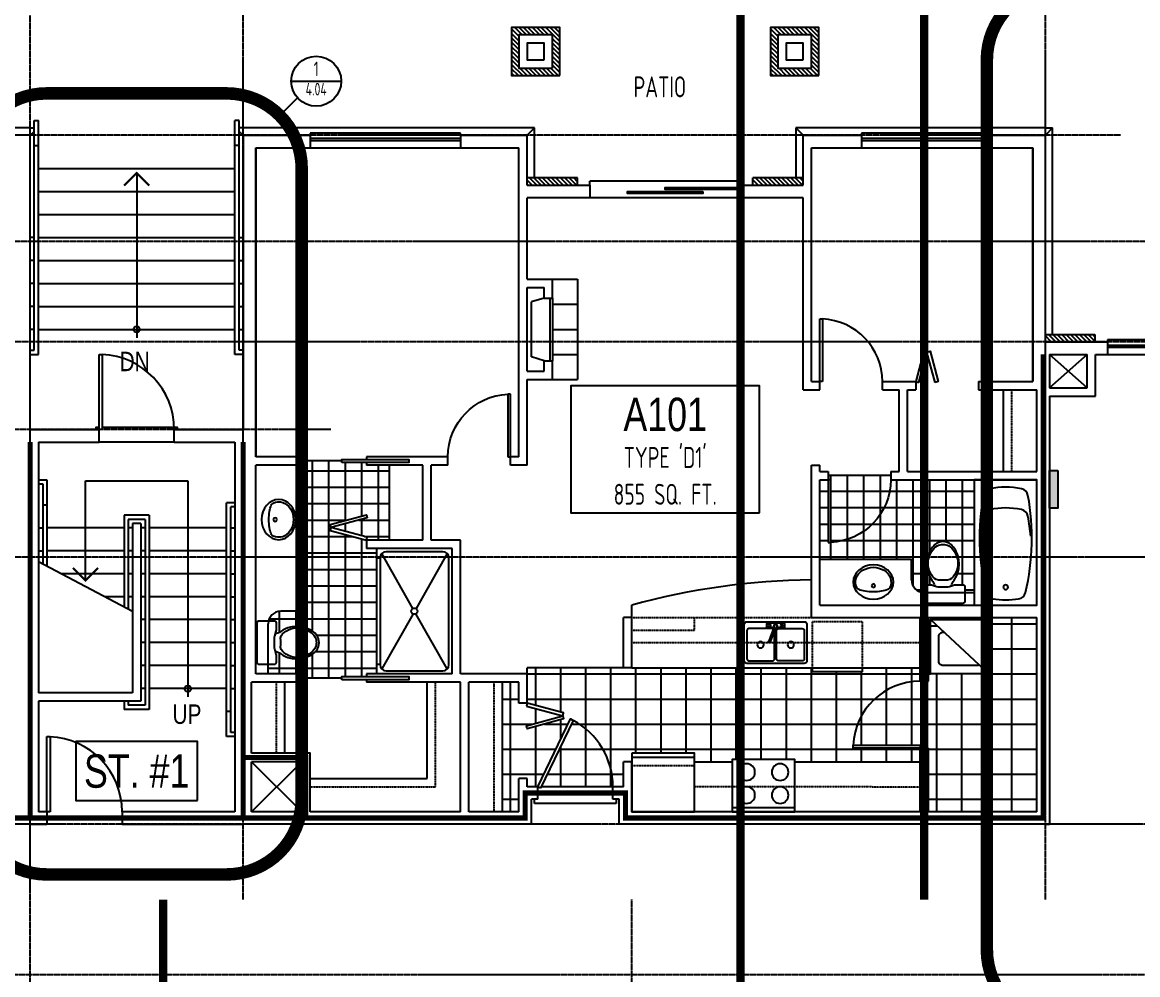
# Model space of a CAD drawing. Extents: x -2060 to 2145, y -590 to 992.
# Drawn here: x -1524 to -990, y 6 to 462 of the extents above; entities that cross this region are included whole.
import ezdxf
from ezdxf.enums import TextEntityAlignment as Align

# ---------------------------------------------------------------- set-up
doc = ezdxf.new("R2010")
doc.units = 0
doc.header["$MEASUREMENT"] = 0
for name, pattern in [('CENTER2', [1.125, 0.75, -0.125, 0.125, -0.125]), ('GRIDLINE', [1.53125, 1.375, -0.0625, 0.03125, -0.0625]), ('HIDDEN2', [0.1875, 0.125, -0.0625])]:
    doc.linetypes.add(name, pattern=pattern)
doc.layers.get('0').update_dxf_attribs({"linetype": 'CONTINUOUS'})
for name, color, linetype in [('3', 85, 'CONTINUOUS'), ('FIRE SEPARATIONS', 44, 'CENTER2'), ('FURNITURE', 51, 'CONTINUOUS'), ('GRIDLINES', 65, 'GRIDLINE'), ('HATCH', 92, 'CONTINUOUS'), ('HIDDEN', 64, 'HIDDEN2'), ('STAIRS', 101, 'CONTINUOUS'), ('TEXT', 82, 'CONTINUOUS'), ('WALL', 215, 'CONTINUOUS')]:
    doc.layers.add(name, color=color, linetype=linetype)
doc.styles.add('128-AT', font='architxt.shx', dxfattribs={"width": 0.8, "height": 12})
doc.styles.add('128-ATT', font='archtitl.shx', dxfattribs={"width": 0.8, "height": 16})
doc.styles.add('AT', font='architxt.shx', dxfattribs={"width": 0.8})
pattern_1 = [(135, (-1050.6468, 78.0182), (1.06066, 1.06066), [])]

# ---------------------------------------------------------------- blocks, each defined once
blk = doc.blocks.new('DOOR')
for p, q in [((0, 1), (0.042, 1)), ((0, 0), (0, 1)), ((0.042, 1), (0.042, 0)), ((0.042, 0), (0, 0))]:
    blk.add_line(p, q)
blk.add_arc((0, 0), 1, 0, 87.612)
blk = doc.blocks.new('DETAIL')
blk.add_line((650.31, 827), (674.24, 827))
blk.add_circle((662.28, 827), 11.96)
at = {"style": 'AT', "width": 0.8}
for tag, height, p in [('X', 7, (662.28, 829.41)), ('A-X.XX', 6, (662.28, 820.2))]:
    blk.add_attdef(tag, text='', height=height, dxfattribs=at).set_placement(p, align=Align.CENTER)
blk = doc.blocks.new('WIN6')
for p, q in [((0, 1), (1, 1)), ((0, 0), (0, 1)), ((1, 1), (1, 0)), ((1, -1.5), (0, -1.5)), ((1, -2.5), (0, -2.5)), ((1, -6), (0, -6))]:
    blk.add_line(p, q)
blk = doc.blocks.new('RANGE')
blk.add_line((15, 2), (-15, 2))
blk.add_lwpolyline([(-15, 0), (-15, 25), (15, 25), (15, 0)], close=True)
for centre in [(-8, 19), (8, 19), (-8, 8), (8, 8)]:
    blk.add_circle(centre, 4)
blk = doc.blocks.new('DISHWASHER')
at = {"linetype": 'Continuous'}
blk.add_line((-26, 24), (-26, 0), dxfattribs=at)
for p, q in [((-26, 24), (-24, 24)), ((-26, 0), (-24, 0))]:
    blk.add_line(p, q)
at = {"linetype": 'HIDDEN2'}
for p, q in [((-24, 24), (-2, 24)), ((-2, 24), (-2, 0)), ((-24, 0), (-2, 0))]:
    blk.add_line(p, q, dxfattribs=at)
blk = doc.blocks.new('TOILET')
for points in [[(9.6, -5.46), (8.9, -3.04, -0.069687), (8.75, -1.94), (8.75, 1.94, -0.069687), (8.9, 3.04), (9.6, 5.46, 0.069687), (9.75, 6.56), (9.75, 9.5, 0.414214), (8.75, 10.5), (1.75, 10.5, 0.414214), (0.75, 9.5), (0.75, -9.5, 0.414214), (1.75, -10.5), (8.75, -10.5, 0.414214), (9.75, -9.5), (9.75, -6.56, 0.069687)], [(11.94, -1.06, 0.281665), (13.53, -4.91, 0.102457), (17.89, -6.89, 0.208018), (25.75, -5.34, 0.095407), (28.36, -2.78, 0.12335), (29.01, 0, 0.12335), (28.36, 2.78, 0.095407), (25.75, 5.34, 0.208018), (17.89, 6.89, 0.102457), (13.53, 4.91, 0.281665), (11.94, 1.06)]]:
    blk.add_lwpolyline(points, format="xyb", close=True)
blk.add_lwpolyline([(9.2, 4.09, 0.10369), (11.94, 5.35, -0.091297), (16.65, 7.39, -0.120114), (23.35, 7.19, -0.14964), (28.96, 3.87, -0.166698), (30.36, 0, -0.166698), (28.96, -3.87, -0.14964), (23.35, -7.19, -0.120114), (16.65, -7.39, -0.091297), (11.94, -5.35, 0.10369), (9.2, -4.09, 0.10369)], format="xyb")
blk = doc.blocks.new('KITSINK26')
for p, q in [((-4.31, -3), (-4.31, -4.5)), ((-4.06, -2.75), (4.06, -2.75)), ((-4.06, -4.75), (-0.24, -4.75)), ((-0.53, -3.95), (-0.08, -5.17)), ((0.99, -4.78), (-0.08, -5.17)), ((2.49, -11.61), (0.07, -5.12)), ((0.53, -3.55), (0.99, -4.78)), ((0.84, -4.83), (3.26, -11.33)), ((0.98, -4.75), (4.06, -4.75)), ((4.31, -3), (4.31, -4.5))]:
    blk.add_line(p, q)
for points in [[(-13.75, -22), (13.75, -22, 0.414214), (15, -20.75), (15, -3.25, 0.414214), (13.75, -2), (-13.75, -2, 0.414214), (-15, -3.25), (-15, -20.75, 0.414214)], [(-1.5, -5.25), (-12.75, -5.25, 0.414214), (-13.75, -6.25), (-13.75, -19.75, 0.414214), (-12.75, -20.75), (-1.5, -20.75, 0.414214), (-0.5, -19.75), (-0.5, -6.25, 0.414214)]]:
    blk.add_lwpolyline(points, format="xyb", close=True)
blk.add_lwpolyline([(1.04, -5.36, -0.121112), (1.5, -5.25), (12.75, -5.25, -0.414214), (13.75, -6.25), (13.75, -19.75, -0.414214), (12.75, -20.75), (1.5, -20.75, -0.414214), (0.5, -19.75), (0.5, -6.26)], format="xyb")
for centre, radius in [((-2.91, -3.75), 0.616), ((2.91, -3.75), 0.616), ((-7.25, -13), 1.55), ((7.25, -13), 1.55)]:
    blk.add_circle(centre, radius)
for centre, radius, start, end in [((-4.06, -3), 0.25, 90, 180), ((-4.06, -4.5), 0.25, 180, 270), ((0, -3.75), 0.75, 339.84, 240.9828), ((0, -3.75), 0.57, 20.4114, 200.4114), ((4.06, -3), 0.25, 0, 90), ((4.06, -4.5), 0.25, 270, 0), ((2.87, -11.47), 0.534, 160.361, 60.4618)]:
    blk.add_arc(centre, radius, start, end)
blk = doc.blocks.new('LAV')
blk.add_circle((0, -9.26), 0.875)
for centre, start, end in [((-6.09, -9.25), 113.5315, 154.4045), ((6.09, -9.25), 25.5981, 66.473)]:
    blk.add_arc(centre, 2, start, end)
blk.add_ellipse((0, -11), major_axis=(9.63, 0), ratio=0.850649)
for centre, major_axis, ratio, start_param, end_param in [((0, -11), (8.5, 0), 0.83084, 2.762819, 6.661999), ((0, -9.26), (-8.75, 0), 0.341014, 3.806048, 5.618834)]:
    blk.add_ellipse(centre, major_axis=major_axis, ratio=ratio, start_param=start_param, end_param=end_param)
blk = doc.blocks.new('BF26')
at = {"flags": 128}
for points in [[(1.45, -0.39), (5.33, 14.1), (3.88, 14.49), (0, 0)], [(9.21, -0.39), (5.33, 14.1), (6.78, 14.49), (10.66, 0)]]:
    blk.add_lwpolyline(points, close=True, dxfattribs=at)
blk = doc.blocks.new('TUB5')
blk.add_lwpolyline([(0, 30), (60, 30), (60, 0), (0, 0)], close=True)
blk.add_lwpolyline([(4.33, 22.61, -0.302201), (7.52, 25.69, -0.103832), (54, 24.51, -0.306794), (57.03, 21.2, -0.073951), (57.03, 8.8, -0.307224), (53.99, 5.49, -0.103037), (7.52, 4.31, -0.302632), (4.33, 7.39, -0.108169)], format="xyb", close=True)
blk.add_lwpolyline([(27.02, 2.99, -0.021033), (17.52, 4.31, -0.302632), (14.33, 7.39, -0.108169), (14.33, 22.61, -0.302201), (17.52, 25.69, -0.021203), (27.02, 27.02, -0.021203)], format="xyb")
blk.add_circle((51.5, 15), 1.12)
blk = doc.blocks.new('Fridge')
blk.add_line((30, -26), (0, -26))
blk.add_lwpolyline([(0, -28), (0, 0), (30, 0), (30, -28)], close=True)
blk = doc.blocks.new('BF30')
at = {"flags": 128}
for points in [[(1.45, -0.39), (6.11, 17), (4.66, 17.39), (0, 0)], [(10.77, -0.39), (6.11, 17), (7.56, 17.39), (12.22, 0)]]:
    blk.add_lwpolyline(points, close=True, dxfattribs=at)
blk = doc.blocks.new('WASH-DRY-STACK')
for p, q in [((14, 0), (-14, -26)), ((14, -3), (10.77, -3))]:
    blk.add_line(p, q)
blk.add_lwpolyline([(-14, -26), (14, -26), (14, 0), (-14, 0)], close=True)
blk.add_lwpolyline([(-9.23, -21.57, 0.167732), (-8, -22), (8, -22, 0.414214), (10, -20), (10, -8, 0.414214), (8, -6), (7.54, -6)], format="xyb")
blk = doc.blocks.new('SLDR60')
for p, q in [((0, 0), (0, -2)), ((0, -2), (72, -2)), ((72, 0), (72, -2))]:
    blk.add_line(p, q)
at = {"flags": 128}
for points in [[(0, 1), (0, 2), (36, 2), (36, 1)], [(18, 3), (18, 4), (54, 4), (54, 3)]]:
    blk.add_lwpolyline(points, close=True, dxfattribs=at)

msp = doc.modelspace()

# ---------------------------------------------------------------- hatches: boundary and pattern name
at = {"layer": 'HATCH'}
h = msp.add_hatch(dxfattribs=at)
h.set_pattern_fill('ANSI31', color=256, scale=12, style=0)
h.set_pattern_definition([(135, (-731.911, 607.0242), (1.06066, 1.06066), [])])
h.paths.add_polyline_path([(-1290.1468, 459.5182), (-1267.1468, 459.5182), (-1267.1468, 436.5182), (-1290.1468, 436.5182)])
h.paths.add_polyline_path([(-1270.6468, 440.0182), (-1270.6468, 456.0182), (-1286.6468, 456.0182), (-1286.6468, 440.0182)], flags=16)
h = msp.add_hatch(dxfattribs=at)
h.set_pattern_fill('ANSI31', color=256, scale=12, style=0)
h.set_pattern_definition([(135, (-607.911, 607.0242), (1.06066, 1.06066), [])])
h.paths.add_polyline_path([(-1166.1468, 459.5182), (-1143.1468, 459.5182), (-1143.1468, 436.5182), (-1166.1468, 436.5182)])
h.paths.add_polyline_path([(-1146.6468, 440.0182), (-1146.6468, 456.0182), (-1162.6468, 456.0182), (-1162.6468, 440.0182)], flags=16)
h = msp.add_hatch(dxfattribs=at)
h.set_pattern_fill('ANSI31', color=256, scale=12, style=0)
h.set_pattern_definition(pattern_1)
h.paths.add_polyline_path([(-1282.6468, 387.5182), (-1258.6468, 387.5182), (-1258.6468, 384.0182), (-1282.6468, 384.0182)])
h = msp.add_hatch(dxfattribs=at)
h.set_pattern_fill('ANSI31', color=256, scale=12, style=0)
h.set_pattern_definition(pattern_1)
h.paths.add_polyline_path([(-1174.6468, 387.5182), (-1154.1468, 387.5182), (-1150.6468, 387.5182), (-1150.6468, 384.0182), (-1174.6468, 384.0182)])
h = msp.add_hatch(dxfattribs=at)
h.set_pattern_fill('ANSI31', color=256, scale=12, angle=90, style=0)
h.set_pattern_definition([(135, (-626.6468, 309.0182), (-1.06066, -1.06066), [])])
h.paths.add_polyline_path([(-1034.6468, 312.5182), (-1010.9289, 312.5182), (-1010.9289, 309.0182), (-1034.6468, 309.0182)])
h = msp.add_hatch(dxfattribs=at)
h.set_pattern_fill('ANSI37', color=256, scale=63, angle=45, style=0)
h.set_pattern_definition([(90, (-1377.584, 200.081), (7.875, 9e-16), []), (7e-15, (-1377.584, 200.081), (9e-16, -7.875), [])])
h.paths.add_polyline_path([(-1390.6468, 250.0182), (-1389.6468, 250.0182), (-1389.6468, 252.0182), (-1371.424, 252.0182), (-1371.424, 251.2682), (-1359.6468, 251.2682), (-1359.6468, 250.0182), (-1348.6468, 250.0182), (-1348.6468, 214.0182), (-1359.6468, 214.0182), (-1359.2585, 215.4671), (-1376.6452, 220.1258), (-1359.2585, 224.7846), (-1359.6468, 226.2335), (-1377.0334, 221.5747), (-1376.6452, 220.1258), (-1377.0334, 218.677), (-1359.6468, 214.0182), (-1359.6468, 210.0182), (-1354.6468, 210.0182), (-1354.6468, 150.0182), (-1359.6468, 150.0182), (-1359.6468, 148.7682), (-1371.424, 148.7682), (-1371.424, 148.0182), (-1389.6468, 148.0182), (-1389.6468, 150.0182), (-1406.6468, 150.0182), (-1406.6468, 154.5182), (-1403.8968, 154.5182, 0.41421356), (-1402.8968, 155.5182), (-1402.8968, 158.458, 0.0696874), (-1403.0507, 159.5569), (-1403.4428, 160.9294, -0.10369022), (-1400.7075, 159.6648, 0.09129737), (-1395.9941, 157.6324, 0.12011399), (-1389.296, 157.8307, 0.14963961), (-1383.6895, 161.1518, 0.1666983), (-1382.2881, 165.0182, 0.16669833), (-1383.6895, 168.8846, 0.14963965), (-1389.296, 172.2057, 0.12011409), (-1395.9941, 172.404, 0.09129743), (-1400.7075, 170.3717, -0.10369038), (-1403.4428, 169.107), (-1403.0507, 170.4796, 0.0696874), (-1402.8968, 171.5784), (-1402.8968, 174.5182, 0.41421356), (-1403.8968, 175.5182), (-1406.4562, 175.5182, -0.34199871), (-1400.6468, 180.0182), (-1390.6468, 180.0182)])
h = msp.add_hatch(dxfattribs=at)
h.set_pattern_fill('ANSI37', color=256, scale=63, angle=45, style=0)
h.set_pattern_definition([(90, (-1050.647, 80.018), (7.875, 9e-16), []), (7e-15, (-1050.647, 80.018), (9e-16, -7.875), [])])
h.paths.add_polyline_path([(-1137.3968, 243.0182), (-1138.6468, 243.0182), (-1138.6468, 245.0182), (-1108.6468, 245.0182), (-1108.6468, 243.0182, -0.40144236), (-1137.3968, 213.0182)])
h.paths.add_polyline_path([(-1108.6468, 243.0182), (-1068.6468, 243.0182), (-1068.6468, 189.0182), (-1073.1468, 189.0182), (-1073.1468, 191.7682, 0.41421356), (-1074.1468, 192.7682), (-1077.0865, 192.7682, 0.0696874), (-1078.1854, 192.6143), (-1079.5579, 192.2222, -0.10369022), (-1078.2933, 194.9574, 0.09129737), (-1076.261, 199.6709, 0.12011399), (-1076.4592, 206.369, 0.14963961), (-1079.7804, 211.9755, 0.1666983), (-1083.6468, 213.3769, 0.16669833), (-1087.5131, 211.9755, 0.14963965), (-1090.8343, 206.369, 0.12011409), (-1091.0325, 199.6709, 0.09129743), (-1089.0002, 194.9574, -0.10369038), (-1087.7356, 192.2222), (-1089.1081, 192.6143, 0.0696874), (-1090.207, 192.7682), (-1093.1468, 192.7682, 0.41421356), (-1094.1468, 191.7682), (-1094.1468, 189.2087, -0.34199871), (-1098.6468, 195.0182), (-1098.6468, 205.0182), (-1142.6468, 205.0182), (-1142.6468, 243.0182), (-1138.6468, 243.0182), (-1138.6468, 213.0182), (-1137.3968, 213.0182, 0.40144236)])
h = msp.add_hatch(dxfattribs=at)
h.set_pattern_fill('ANSI37', color=256, scale=96, angle=45)
h.set_pattern_definition([(90, (-1050.647, 78.018), (12, 2e-15), []), (7e-15, (-1050.647, 78.018), (2e-15, -12), [])])
h.paths.add_polyline_path([(-1294.6468, 146.0182), (-1286.6468, 146.0182), (-1286.6468, 136.0182), (-1282.6468, 136.0182), (-1283.035, 134.5693), (-1265.6483, 129.9106), (-1283.035, 125.2518), (-1282.6468, 123.803), (-1265.2601, 128.4617), (-1265.6483, 129.9106), (-1265.2601, 131.3595), (-1282.6468, 136.0182), (-1282.6468, 150.0182), (-1282.6468, 153.0182), (-1236.6468, 153.0182), (-1232.6468, 153.0182), (-1146.1164, 153.0182), (-1146.1164, 151.0182), (-1122.1164, 151.0182), (-1122.1164, 153.0182), (-1094.6436, 153.0182), (-1094.6436, 146.5182, 0.40144236), (-1126.6436, 115.8516), (-1126.6436, 114.5182), (-1094.6436, 114.5182), (-1094.6436, 108.0182), (-1154.6468, 108.0182), (-1154.6468, 109.0182), (-1184.6468, 109.0182), (-1184.6468, 108.0182), (-1202.6468, 108.0182), (-1202.6468, 112.0182), (-1232.6468, 112.0182), (-1232.6468, 108.0182), (-1236.6468, 108.0182), (-1236.6468, 96.0182), (-1241.651, 96.0182, 0.27662328), (-1260.6934, 127.8118), (-1262.0452, 128.4619), (-1277.6468, 96.0182), (-1282.6468, 96.0182), (-1282.6468, 100.0182), (-1286.6468, 100.0182), (-1286.6468, 84.0182), (-1294.6468, 84.0182)])
h.paths.add_polyline_path([(-1260.6934, 127.8118, -0.27662328), (-1241.651, 96.0182), (-1275.9823, 96.0182)], flags=17)
h.paths.add_polyline_path([(-1094.6436, 146.5182), (-1090.6436, 146.5182), (-1090.6436, 177.0182), (-1038.6468, 177.0182), (-1038.6468, 84.0182), (-1090.6436, 84.0182), (-1090.6436, 114.5182), (-1094.6436, 114.5182), (-1094.6436, 115.8516), (-1126.6436, 115.8516, -0.40144236)])
h.paths.add_polyline_path([(-1089.6468, 150.0182), (-1061.6468, 150.0182), (-1061.6468, 176.0182), (-1089.6468, 176.0182)], flags=16)
h.paths.add_polyline_path([(-1083.6468, 154.0182), (-1067.6468, 154.0182, 0.16773158), (-1066.413, 154.4441), (-1083.1852, 170.0182), (-1083.6468, 170.0182, 0.41421356), (-1085.6468, 168.0182), (-1085.6468, 156.0182, 0.41421356)], flags=0)

# ---------------------------------------------------------------- linework, layer by layer
at = {"layer": '3'}
for p, q in [((-1520.6468, 84.0182), (-1520.6468, 402.0182)), ((-1418.6468, 84.0182), (-1418.6468, 402.0182)), ((-1034.6468, 84.0182), (-1034.6468, 402.0182))]:
    msp.add_line(p, q, dxfattribs=at)
at = {"layer": 'FIRE SEPARATIONS', "ltscale": 0.5, "const_width": 2.5}
for points in [[(-1565.6468, 81.0182), (-1520.6468, 81.0182), (-1418.6468, 81.0182), (-1283.6468, 81.0182), (-1283.6468, 93.0182), (-1235.6468, 93.0182), (-1235.6468, 81.0182), (-1035.6468, 81.0182), (-1035.6468, 303.0182)], [(-1520.6468, 81.0182), (-1520.6468, 261.0182)], [(-1418.6468, 81.0182), (-1418.6468, 261.0182)], [(-1388.6468, 81.0182), (-1388.6468, 110.0182), (-1418.6468, 110.0182)]]:
    msp.add_lwpolyline(points, dxfattribs=at)
at = {"layer": 'FURNITURE'}
for p, q in [((-1180.6468, 378.0182), (-1252.6468, 378.0182)), ((-1270.6468, 339.0182), (-1258.6468, 339.0182)), ((-1258.6468, 339.0182), (-1258.6468, 291.0182)), ((-1014.6056, 287.0182), (-1032.6468, 303.0182)), ((-1014.6056, 303.0182), (-1032.6468, 287.0182)), ((-1270.6468, 291.0182), (-1258.6468, 291.0182)), ((-1054.6468, 247.0182), (-1054.6468, 286.0182)), ((-1451.6468, 261.0182), (-1487.6468, 261.0182)), ((-1390.6468, 180.0182), (-1390.6468, 250.0182)), ((-1348.6468, 214.0182), (-1348.6468, 250.0182)), ((-1354.6468, 150.0182), (-1354.6468, 210.0182)), ((-1353.1468, 205.5182), (-1354.6468, 205.5182)), ((-1337.4255, 181.3953), (-1352.2681, 207.6395)), ((-1321.0254, 207.6395), (-1335.8883, 181.3592)), ((-1142.6468, 205.0182), (-1098.6468, 205.0182)), ((-1098.6468, 195.0182), (-1098.6468, 205.0182)), ((-1092.6468, 189.0182), (-1068.6468, 189.0182)), ((-1232.6468, 177.0182), (-1232.6468, 183.0182)), ((-1390.6468, 180.0182), (-1400.6468, 180.0182)), ((-1337.3636, 178.7508), (-1352.2681, 152.3969)), ((-1321.0254, 152.3969), (-1335.9487, 178.7839)), ((-1406.6468, 150.0182), (-1406.6468, 174.0182)), ((-1353.1468, 154.5182), (-1354.6468, 154.5182)), ((-1232.6468, 153.0182), (-1094.6436, 153.0182)), ((-1398.6468, 112.0182), (-1398.6468, 146.0182)), ((-1330.6468, 100.0182), (-1330.6468, 146.0182)), ((-1294.6468, 146.0182), (-1294.6468, 84.0182)), ((-1202.6468, 108.0182), (-1184.6468, 108.0182)), ((-1154.6468, 108.0182), (-1094.6436, 108.0182)), ((-1386.6468, 100.0182), (-1330.6468, 100.0182)), ((-1241.6468, 96.0182), (-1275.9823, 96.0182)), ((-1279.1468, 88.0182), (-1279.1468, 90.0182)), ((-1240.1468, 88.0182), (-1279.1468, 88.0182)), ((-1240.1468, 90.0182), (-1240.1468, 88.0182))]:
    msp.add_line(p, q, dxfattribs=at)
at = {"layer": 'FURNITURE', "flags": 128}
for points in [[(-1487.6468, 268.0182), (-1489.1468, 268.0182), (-1489.1468, 267.0182)], [(-1450.1468, 267.0182), (-1450.1468, 268.0182), (-1486.1468, 268.0182)]]:
    msp.add_lwpolyline(points, dxfattribs=at)
at = {"layer": 'FURNITURE'}
for points in [[(-1371.424, 251.2682), (-1371.424, 252.7682), (-1339.424, 252.7682), (-1339.424, 251.2682)], [(-1371.424, 147.2682), (-1371.424, 148.7682), (-1339.424, 148.7682), (-1339.424, 147.2682)], [(-1276.2949, 95.3682), (-1277.6468, 96.0182), (-1262.0452, 128.4619), (-1260.6934, 127.8118)]]:
    msp.add_lwpolyline(points, close=True, dxfattribs=at)
msp.add_lwpolyline([(-1323.1468, 208.5182), (-1350.1468, 208.5182, 0.41421356), (-1353.1468, 205.5182), (-1353.1468, 154.5182, 0.41421356), (-1350.1468, 151.5182), (-1323.1468, 151.5182, 0.41421356), (-1320.1468, 154.5182), (-1320.1468, 205.5182, 0.41421356)], format="xyb", close=True, dxfattribs=at)
msp.add_circle((-1336.6871, 180.0896), 1.5, dxfattribs=at)
for centre, radius, start, end in [((-1143.0428, -144.9764), 340.0138, 90.607306, 105.279637), ((-1092.6468, 195.0182), 6, 180, 270), ((-1400.6468, 174.0182), 6, 90, 180), ((-1277.7072, 96.0222), 36.0562, 359.993659, 61.844393)]:
    msp.add_arc(centre, radius, start, end, dxfattribs=at)
at = {"layer": 'GRIDLINES'}
for p, q in [((-1520.6468, -557.9818), (-1520.6468, 961.5908)), ((-1418.6468, 42.0182), (-1418.6468, 961.5908)), ((-1034.6468, 42.0182), (-1034.6468, 961.5908)), ((-998.6468, 408.0182), (-2030.0704, 408.0182)), ((-671.2935, 357.0364), (-2030.0704, 357.0364)), ((-761.2935, 309.0182), (-2030.0704, 309.0182)), ((-1376.6468, 267.0182), (-2030.0704, 267.0182)), ((-761.2935, 206.0182), (-2030.0704, 206.0182)), ((-188.6468, 78.0182), (-2030.0704, 78.0182)), ((-1232.6468, -557.9818), (-1232.6468, 42.0182)), ((344.4754, 6.0182), (-2030.0704, 6.0182))]:
    msp.add_line(p, q, dxfattribs=at)
at = {"layer": 'HATCH'}
for p, q in [((-1270.6468, 327.0182), (-1258.6468, 327.0182)), ((-1270.6468, 315.0182), (-1258.6468, 315.0182)), ((-1270.6468, 303.0182), (-1258.6468, 303.0182)), ((-1371.424, 252.0182), (-1389.6468, 252.0182)), ((-1108.6468, 245.0182), (-1138.6468, 245.0182)), ((-1282.6468, 150.0182), (-1282.6468, 153.0182)), ((-1236.6468, 153.0182), (-1282.6468, 153.0182)), ((-1371.424, 148.0182), (-1389.6468, 148.0182))]:
    msp.add_line(p, q, dxfattribs=at)
at = {"layer": 'HIDDEN', "ltscale": 0.5}
msp.add_line((-1034.6468, 408.0182), (-1034.6468, 450.0182), dxfattribs=at)
at = {"layer": 'HIDDEN'}
for p, q in [((-1050.6468, 247.0182), (-1050.6468, 286.0182)), ((-895.2935, 206.0182), (-1034.6468, 206.0182)), ((-1232.6468, 177.0182), (-1146.6468, 177.0182)), ((-1202.6468, 171.0182), (-1202.6468, 177.0182)), ((-1232.6468, 171.0182), (-1202.6468, 171.0182)), ((-1232.6468, 165.0182), (-1094.6436, 165.0182)), ((-1402.6468, 112.0182), (-1402.6468, 146.0182)), ((-1326.6468, 96.0182), (-1326.6468, 146.0182)), ((-1298.6468, 146.0182), (-1298.6468, 84.0182)), ((-1202.6468, 106.0182), (-1232.6468, 106.0182)), ((-1386.6468, 96.0182), (-1326.6468, 96.0182)), ((-1094.6436, 95.8584), (-1202.6468, 96.0182))]:
    msp.add_line(p, q, dxfattribs=at)
at = {"layer": 'STAIRS'}
for p, q in [((-1520.6468, 411.5182), (-1640.1468, 411.5182)), ((-1520.6468, 411.5182), (-1518.6468, 411.5182)), ((-1518.6468, 305.0182), (-1518.6468, 415.0182)), ((-1518.6468, 415.0182), (-1516.6468, 415.0182)), ((-1516.6468, 303.0182), (-1516.6468, 415.0182)), ((-1420.6468, 415.0182), (-1422.6468, 415.0182)), ((-1422.6468, 303.0182), (-1422.6468, 415.0182)), ((-1420.6468, 305.0182), (-1420.6468, 415.0182)), ((-1414.6468, 411.5182), (-1420.6468, 411.5182)), ((-1279.1468, 411.5182), (-1415.1468, 411.5182)), ((-1279.1468, 411.5182), (-1282.6468, 408.0182)), ((-1279.1468, 387.5182), (-1279.1468, 411.5182)), ((-1034.6468, 411.5182), (-1154.1468, 411.5182)), ((-1154.1468, 411.5182), (-1154.1468, 387.5182)), ((-1150.6468, 408.0182), (-1154.1468, 411.5182)), ((-1034.6468, 411.5182), (-1031.1468, 411.5182)), ((-1031.1468, 411.5182), (-1034.6468, 408.0182)), ((-1031.1468, 312.5182), (-1031.1468, 411.5182)), ((-1520.6468, 408.0182), (-1518.6468, 409.7682)), ((-1418.6468, 408.0182), (-1420.6468, 409.7682)), ((-1518.6468, 403.0182), (-1516.6468, 403.0182)), ((-1420.6468, 403.0182), (-1422.6468, 403.0182)), ((-1516.6468, 392.0182), (-1422.6468, 392.0182)), ((-1258.6468, 387.5182), (-1282.6468, 387.5182)), ((-1258.6468, 384.0182), (-1258.6468, 387.5182)), ((-1174.6468, 384.0182), (-1174.6468, 387.5182)), ((-1150.6468, 387.5182), (-1174.6468, 387.5182)), ((-1516.6468, 381.0182), (-1422.6468, 381.0182)), ((-1516.6468, 370.0182), (-1422.6468, 370.0182)), ((-1518.6468, 359.0182), (-1520.6468, 359.0182)), ((-1516.6468, 359.0182), (-1422.6468, 359.0182)), ((-1420.6468, 359.0182), (-1418.6468, 359.0182)), ((-1518.6468, 348.0182), (-1520.6468, 348.0182)), ((-1516.6468, 348.0182), (-1422.6468, 348.0182)), ((-1420.6468, 348.0182), (-1418.6468, 348.0182)), ((-1518.6468, 337.0182), (-1520.6468, 337.0182)), ((-1516.6468, 337.0182), (-1422.6468, 337.0182)), ((-1420.6468, 337.0182), (-1418.6468, 337.0182)), ((-1518.6468, 326.0182), (-1520.6468, 326.0182)), ((-1516.6468, 326.0182), (-1422.6468, 326.0182)), ((-1420.6468, 326.0182), (-1418.6468, 326.0182)), ((-1274.6468, 330.0182), (-1280.6468, 328.1849)), ((-1280.6468, 301.8516), (-1280.6468, 328.1849)), ((-1271.6468, 300.0182), (-1271.6468, 330.0182)), ((-1270.6468, 330.0182), (-1270.6468, 300.0182)), ((-1518.6468, 315.0182), (-1520.6468, 315.0182)), ((-1516.6468, 315.0182), (-1422.6468, 315.0182)), ((-1420.6468, 315.0182), (-1418.6468, 315.0182)), ((-1034.6468, 312.5182), (-1010.9289, 312.5182)), ((-1010.9289, 312.5182), (-1010.9289, 309.0182)), ((-1520.6468, 305.0182), (-1518.6468, 305.0182)), ((-1418.6468, 305.0182), (-1420.6468, 305.0182)), ((-1520.6468, 303.0182), (-1516.6468, 303.0182)), ((-1418.6468, 303.0182), (-1422.6468, 303.0182)), ((-1274.6468, 300.0182), (-1280.6468, 301.8516)), ((-1516.6468, 243.0182), (-1512.6468, 243.0182)), ((-1516.6468, 241.0182), (-1514.6468, 241.0182)), ((-1514.6468, 241.0182), (-1514.6468, 202.6291)), ((-1512.6468, 243.0182), (-1512.6468, 201.5748)), ((-1514.6468, 231.0182), (-1512.6468, 231.0182)), ((-1426.6468, 120.0182), (-1426.6468, 232.0182)), ((-1422.6468, 232.0182), (-1426.6468, 232.0182)), ((-1424.6468, 122.0182), (-1424.6468, 230.0182)), ((-1422.6468, 230.0182), (-1424.6468, 230.0182)), ((-1463.6468, 226.0182), (-1475.6468, 226.0182)), ((-1475.6468, 226.0182), (-1475.6468, 182.222)), ((-1463.6468, 226.0182), (-1463.6468, 133.0182)), ((-1516.6468, 220.0182), (-1514.6468, 220.0182)), ((-1475.6468, 220.0182), (-1512.6468, 220.0182)), ((-1465.6468, 224.0182), (-1473.6468, 224.0182)), ((-1473.6468, 224.0182), (-1473.6468, 181.0925)), ((-1471.6468, 220.0182), (-1473.6468, 220.0182)), ((-1465.6468, 220.0182), (-1467.6468, 220.0182)), ((-1465.6468, 224.0182), (-1465.6468, 135.0182)), ((-1426.6468, 220.0182), (-1463.6468, 220.0182)), ((-1424.6468, 220.0182), (-1422.6468, 220.0182)), ((-1516.6468, 209.0182), (-1514.6468, 209.0182)), ((-1475.6468, 209.0182), (-1512.6468, 209.0182)), ((-1471.6468, 209.0182), (-1473.6468, 209.0182)), ((-1465.6468, 209.0182), (-1467.6468, 209.0182)), ((-1426.6468, 209.0182), (-1463.6468, 209.0182)), ((-1424.6468, 209.0182), (-1422.6468, 209.0182)), ((-1471.6468, 179.9629), (-1516.6468, 203.6833)), ((-1475.6468, 198.0182), (-1505.8995, 198.0182)), ((-1471.6468, 198.0182), (-1473.6468, 198.0182)), ((-1465.6468, 198.0182), (-1467.6468, 198.0182)), ((-1426.6468, 198.0182), (-1463.6468, 198.0182)), ((-1424.6468, 198.0182), (-1422.6468, 198.0182)), ((-1475.6468, 187.0182), (-1485.0314, 187.0182)), ((-1471.6468, 187.0182), (-1473.6468, 187.0182)), ((-1465.6468, 187.0182), (-1467.6468, 187.0182)), ((-1426.6468, 187.0182), (-1463.6468, 187.0182)), ((-1424.6468, 187.0182), (-1422.6468, 187.0182)), ((-1465.6468, 176.0182), (-1467.6468, 176.0182)), ((-1426.6468, 176.0182), (-1463.6468, 176.0182)), ((-1424.6468, 176.0182), (-1422.6468, 176.0182)), ((-1465.6468, 165.0182), (-1467.6468, 165.0182)), ((-1426.6468, 165.0182), (-1463.6468, 165.0182)), ((-1424.6468, 165.0182), (-1422.6468, 165.0182)), ((-1465.6468, 154.0182), (-1467.6468, 154.0182)), ((-1426.6468, 154.0182), (-1463.6468, 154.0182)), ((-1424.6468, 154.0182), (-1422.6468, 154.0182)), ((-1465.6468, 143.0182), (-1467.6468, 143.0182)), ((-1426.6468, 143.0182), (-1463.6468, 143.0182)), ((-1424.6468, 143.0182), (-1422.6468, 143.0182)), ((-1475.6468, 137.0182), (-1475.6468, 133.0182)), ((-1473.6468, 137.0182), (-1473.6468, 135.0182)), ((-1465.6468, 135.0182), (-1473.6468, 135.0182)), ((-1463.6468, 133.0182), (-1475.6468, 133.0182)), ((-1424.6468, 132.0182), (-1426.6468, 132.0182)), ((-1422.6468, 120.0182), (-1426.6468, 120.0182)), ((-1422.6468, 122.0182), (-1424.6468, 122.0182))]:
    msp.add_line(p, q, dxfattribs=at)
for points in [[(-1267.1468, 436.5182), (-1267.1468, 459.5182), (-1290.1468, 459.5182), (-1290.1468, 436.5182)], [(-1143.1468, 436.5182), (-1143.1468, 459.5182), (-1166.1468, 459.5182), (-1166.1468, 436.5182)]]:
    msp.add_lwpolyline(points, close=True, dxfattribs=at)
at = {"layer": 'TEXT'}
for p, q in [((-1401.1909, 417.4741), (-1392.7056, 425.9593)), ((-1494.1468, 194.8231), (-1494.1468, 242.5182)), ((-1494.1468, 242.5182), (-1445.1468, 242.5182)), ((-1445.1468, 242.5182), (-1445.1468, 139.0182)), ((-1390.6468, 108.0182), (-1414.6468, 84.0182)), ((-1414.6468, 108.0182), (-1390.6468, 84.0182))]:
    msp.add_line(p, q, dxfattribs=at)
at = {"layer": 'TEXT', "color": 92, "linetype": 'Continuous', "const_width": 4, "flags": 128}
for points in [[(-1180.6468, 579.5182), (-1180.6468, -521.9818)], [(-1092.6468, 579.5182), (-1092.6468, 42.0182)]]:
    msp.add_lwpolyline(points, dxfattribs=at)
at = {"layer": 'TEXT', "color": 92, "linetype": 'Continuous', "const_width": 6, "flags": 128}
for points in [[(-809.2935, 480.0182), (-1026.6468, 480.0182, 0.41421356), (-1062.6468, 444.0182), (-1062.6468, 18.0182, 0.41421356), (-1026.6468, -17.9818), (-809.2935, -17.9818, 0.41421356), (-773.2935, 18.0182), (-773.2935, 444.0182, 0.41421356)], [(-1548.6468, 392.0182), (-1548.6468, 90.0182, 0.41421356), (-1512.6468, 54.0182), (-1426.6468, 54.0182, 0.41421356), (-1390.6468, 90.0182), (-1390.6468, 392.0182, 0.41421356), (-1426.6468, 428.0182), (-1512.6468, 428.0182, 0.41421356)]]:
    msp.add_lwpolyline(points, format="xyb", close=True, dxfattribs=at)
at = {"layer": 'TEXT', "const_width": 1, "flags": 128}
for points in [[(-1475.6468, 383.8356), (-1469.6468, 389.8356), (-1463.6468, 383.8356)], [(-1500.1468, 200.8231), (-1494.1468, 194.8231), (-1488.1468, 200.8231)]]:
    msp.add_lwpolyline(points, dxfattribs=at)
at = {"layer": 'TEXT', "flags": 128}
msp.add_lwpolyline([(-1469.6468, 389.8356), (-1469.6468, 311.0182)], dxfattribs=at)
at = {"layer": 'TEXT'}
for points in [[(-1171.4801, 227.1455), (-1171.4801, 287.9088), (-1261.8134, 287.9088), (-1261.8134, 227.1455)], [(-1440.5801, 89.4137), (-1440.5801, 117.6804), (-1498.7134, 117.6804), (-1498.7134, 89.4137)]]:
    msp.add_lwpolyline(points, close=True, dxfattribs=at)
at = {"layer": 'TEXT', "flags": 128}
msp.add_lwpolyline([(-1028.6468, 247.4334), (-1028.6468, 229.4334), (-1032.6468, 229.4334), (-1032.6468, 247.4334)], close=True, dxfattribs=at)
at = {"layer": 'TEXT', "color": 92, "linetype": 'HIDDEN2', "const_width": 4, "flags": 128}
msp.add_lwpolyline([(-1456.8968, 42.0182), (-1456.8968, -521.9818)], dxfattribs=at)
at = {"layer": 'TEXT'}
for centre in [(-1469.6468, 315.0182), (-1445.1468, 143.0182)]:
    msp.add_circle(centre, 1.5, dxfattribs=at)
msp.add_solid([(-1028.6468, 247.4334), (-1032.6468, 247.4334), (-1028.6468, 229.4334), (-1032.6468, 229.4334)], dxfattribs=at)
at = {"layer": 'WALL'}
for p, q in [((-1520.6468, 408.0182), (-1536.6468, 408.0182)), ((-1520.6468, 267.0182), (-1520.6468, 408.0182)), ((-1418.6468, 408.0182), (-1418.6468, 267.0182)), ((-1418.6468, 408.0182), (-1386.6468, 408.0182)), ((-1386.6468, 408.0182), (-1386.6468, 404.0182)), ((-1314.6468, 408.0182), (-1314.6468, 404.0182)), ((-1314.6468, 408.0182), (-1282.6468, 408.0182)), ((-1282.6468, 384.0182), (-1282.6468, 408.0182)), ((-1150.6468, 408.0182), (-1134.6468, 408.0182)), ((-1150.6468, 384.0182), (-1150.6468, 408.0182)), ((-1134.6468, 408.0182), (-1122.6468, 408.0182)), ((-1122.6468, 408.0182), (-1122.6468, 402.0182)), ((-1062.6468, 408.0182), (-1062.6468, 402.0182)), ((-1062.6468, 408.0182), (-1050.6468, 408.0182)), ((-1050.6468, 408.0182), (-1034.6468, 408.0182)), ((-1034.6468, 309.0182), (-1034.6468, 408.0182)), ((-1412.6468, 402.0182), (-1412.6468, 254.0182)), ((-1412.6468, 402.0182), (-1386.6468, 402.0182)), ((-1412.6468, 254.0182), (-1412.6468, 402.0182)), ((-1386.6468, 404.0182), (-1386.6468, 402.0182)), ((-1314.6468, 404.0182), (-1314.6468, 402.0182)), ((-1314.6468, 402.0182), (-1286.6468, 402.0182)), ((-1286.6468, 254.0182), (-1286.6468, 402.0182)), ((-1146.6468, 290.0182), (-1146.6468, 402.0182)), ((-1146.6468, 402.0182), (-1122.6468, 402.0182)), ((-1062.6468, 402.0182), (-1040.6468, 402.0182)), ((-1040.6468, 402.0182), (-1040.6468, 290.0182)), ((-1040.6468, 290.0182), (-1040.6468, 402.0182)), ((-1282.6468, 384.0182), (-1252.6468, 384.0182)), ((-1252.6468, 384.0182), (-1252.6468, 380.0182)), ((-1252.6468, 380.0182), (-1252.6468, 378.0182)), ((-1180.6468, 384.0182), (-1180.6468, 380.0182)), ((-1180.6468, 384.0182), (-1150.6468, 384.0182)), ((-1180.6468, 380.0182), (-1180.6468, 378.0182)), ((-1282.6468, 339.0182), (-1282.6468, 378.0182)), ((-1252.6468, 378.0182), (-1282.6468, 378.0182)), ((-1150.6468, 378.0182), (-1180.6468, 378.0182)), ((-1150.6468, 286.0182), (-1150.6468, 378.0182)), ((-1282.6468, 339.0182), (-1270.6468, 339.0182)), ((-1270.6468, 330.0182), (-1270.6468, 339.0182)), ((-1282.6468, 295.0182), (-1282.6468, 335.0182)), ((-1282.6468, 335.0182), (-1274.6468, 335.0182)), ((-1274.6468, 330.0182), (-1274.6468, 335.0182)), ((-1274.6468, 330.0182), (-1270.6468, 330.0182)), ((-1034.6468, 309.0182), (-1004.9289, 309.0182)), ((-1004.9289, 309.0182), (-1004.9289, 303.0182)), ((-1274.6468, 300.0182), (-1270.6468, 300.0182)), ((-1274.6468, 295.0182), (-1274.6468, 300.0182)), ((-1270.6468, 291.0182), (-1270.6468, 300.0182)), ((-1032.6468, 303.0182), (-1014.6056, 303.0182)), ((-1032.6468, 303.0182), (-1032.6468, 287.0182)), ((-1014.6056, 287.0182), (-1014.6056, 303.0182)), ((-1010.6056, 283.0182), (-1010.6056, 303.0182)), ((-1010.6056, 303.0182), (-1004.9289, 303.0182)), ((-1282.6468, 295.0182), (-1274.6468, 295.0182)), ((-1282.6468, 250.0182), (-1282.6468, 291.0182)), ((-1282.6468, 291.0182), (-1270.6468, 291.0182)), ((-1146.6468, 290.0182), (-1142.6468, 290.0182)), ((-1142.6468, 286.0182), (-1142.6468, 290.0182)), ((-1112.6468, 286.0182), (-1112.6468, 290.0182)), ((-1112.6468, 290.0182), (-1096.6468, 290.0182)), ((-1104.6468, 290.0182), (-1104.6468, 290.0182)), ((-1096.6468, 290.0182), (-1096.6468, 286.0182)), ((-1066.6468, 290.0182), (-1040.6468, 290.0182)), ((-1066.6468, 290.0182), (-1066.6468, 286.0182)), ((-1150.6468, 286.0182), (-1142.6468, 286.0182)), ((-1112.6468, 286.0182), (-1104.6468, 286.0182)), ((-1104.6468, 247.0182), (-1104.6468, 286.0182)), ((-1100.6468, 247.0182), (-1100.6468, 286.0182)), ((-1100.6468, 286.0182), (-1096.6468, 286.0182)), ((-1066.6468, 286.0182), (-1038.6468, 286.0182)), ((-1038.6468, 247.0182), (-1038.6468, 286.0182)), ((-1032.6468, 287.0182), (-1014.6056, 287.0182)), ((-1032.6468, 283.0182), (-1010.6056, 283.0182)), ((-1032.6468, 283.0182), (-1032.6468, 78.0182)), ((-1520.6468, 267.0182), (-1487.6468, 267.0182)), ((-1487.6468, 261.0182), (-1487.6468, 267.0182)), ((-1451.6468, 261.0182), (-1451.6468, 267.0182)), ((-1451.6468, 267.0182), (-1418.6468, 267.0182)), ((-1516.6468, 261.0182), (-1516.6468, 141.0182)), ((-1516.6468, 261.0182), (-1487.6468, 261.0182)), ((-1451.6468, 261.0182), (-1422.6468, 261.0182)), ((-1422.6468, 261.0182), (-1422.6468, 84.0182)), ((-1389.6468, 254.0182), (-1412.6468, 254.0182)), ((-1389.6468, 250.0182), (-1389.6468, 254.0182)), ((-1320.6468, 254.0182), (-1359.6468, 254.0182)), ((-1359.6468, 254.0182), (-1359.6468, 252.7682)), ((-1359.6468, 251.2682), (-1359.6468, 250.0182)), ((-1320.6468, 250.0182), (-1320.6468, 254.0182)), ((-1286.6468, 254.0182), (-1290.6468, 254.0182)), ((-1290.6468, 250.0182), (-1290.6468, 254.0182)), ((-1389.6468, 250.0182), (-1412.6468, 250.0182)), ((-1412.6468, 150.0182), (-1412.6468, 250.0182)), ((-1332.6468, 250.0182), (-1359.6468, 250.0182)), ((-1332.6468, 214.0182), (-1332.6468, 250.0182)), ((-1328.6468, 214.0182), (-1328.6468, 250.0182)), ((-1320.6468, 250.0182), (-1328.6468, 250.0182)), ((-1282.6468, 250.0182), (-1290.6468, 250.0182)), ((-1146.6468, 177.0182), (-1146.6468, 250.0182)), ((-1146.6468, 250.0182), (-1142.6468, 250.0182)), ((-1142.6468, 247.0182), (-1142.6468, 250.0182)), ((-1142.6468, 247.0182), (-1138.6468, 247.0182)), ((-1138.6468, 247.0182), (-1138.6468, 243.0182)), ((-1108.6468, 247.0182), (-1108.6468, 243.0182)), ((-1108.6468, 247.0182), (-1104.6468, 247.0182)), ((-1100.6468, 247.0182), (-1038.6468, 247.0182)), ((-1142.6468, 183.0182), (-1142.6468, 243.0182)), ((-1142.6468, 243.0182), (-1138.6468, 243.0182)), ((-1108.6468, 243.0182), (-1038.6468, 243.0182)), ((-1038.6468, 183.0182), (-1038.6468, 243.0182)), ((-1467.6468, 222.0182), (-1471.6468, 222.0182)), ((-1471.6468, 222.0182), (-1471.6468, 141.0182)), ((-1467.6468, 222.0182), (-1467.6468, 137.0182)), ((-1332.6468, 214.0182), (-1359.6468, 214.0182)), ((-1359.6468, 214.0182), (-1359.6468, 210.0182)), ((-1314.6468, 214.0182), (-1328.6468, 214.0182)), ((-1314.6468, 150.0182), (-1314.6468, 214.0182)), ((-1318.6468, 210.0182), (-1359.6468, 210.0182)), ((-1318.6468, 150.0182), (-1318.6468, 210.0182)), ((-1142.6468, 183.0182), (-1038.6468, 183.0182)), ((-1236.6468, 153.0182), (-1236.6468, 177.0182)), ((-1232.6468, 177.0182), (-1236.6468, 177.0182)), ((-1232.6468, 153.0182), (-1232.6468, 177.0182)), ((-1146.6468, 177.0182), (-1094.6436, 177.0182)), ((-1094.6436, 146.5182), (-1094.6436, 177.0182)), ((-1090.6436, 177.0182), (-1038.6468, 177.0182)), ((-1090.6436, 146.5182), (-1090.6436, 177.0182)), ((-1038.6468, 84.0182), (-1038.6468, 177.0182)), ((-1389.6468, 150.0182), (-1412.6468, 150.0182)), ((-1389.6468, 146.0182), (-1389.6468, 150.0182)), ((-1318.6468, 150.0182), (-1359.6468, 150.0182)), ((-1359.6468, 150.0182), (-1359.6468, 148.7682)), ((-1282.6468, 150.0182), (-1314.6468, 150.0182)), ((-1282.6468, 136.0182), (-1282.6468, 150.0182)), ((-1232.6468, 153.0182), (-1236.6468, 153.0182)), ((-1389.6468, 146.0182), (-1414.6468, 146.0182)), ((-1414.6468, 112.0182), (-1414.6468, 146.0182)), ((-1359.6468, 147.2682), (-1359.6468, 146.0182)), ((-1314.6468, 146.0182), (-1359.6468, 146.0182)), ((-1314.6468, 84.0182), (-1314.6468, 146.0182)), ((-1310.6468, 84.0182), (-1310.6468, 146.0182)), ((-1286.6468, 146.0182), (-1310.6468, 146.0182)), ((-1286.6468, 136.0182), (-1286.6468, 146.0182)), ((-1094.6436, 146.5182), (-1090.6436, 146.5182)), ((-1471.6468, 141.0182), (-1516.6468, 141.0182)), ((-1467.6468, 137.0182), (-1516.6468, 137.0182)), ((-1516.6468, 137.0182), (-1516.6468, 84.0182)), ((-1282.6468, 136.0182), (-1286.6468, 136.0182)), ((-1094.6436, 84.0182), (-1094.6436, 114.5182)), ((-1094.6436, 114.5182), (-1090.6436, 114.5182)), ((-1090.6436, 84.0182), (-1090.6436, 114.5182)), ((-1414.6468, 84.0182), (-1414.6468, 108.0182)), ((-1236.6468, 96.0182), (-1236.6468, 108.0182)), ((-1232.6468, 108.0182), (-1236.6468, 108.0182)), ((-1232.6468, 84.0182), (-1232.6468, 108.0182)), ((-1286.6468, 84.0182), (-1286.6468, 100.0182)), ((-1282.6468, 100.0182), (-1286.6468, 100.0182)), ((-1282.6468, 96.0182), (-1282.6468, 100.0182)), ((-1277.6468, 96.0182), (-1282.6468, 96.0182)), ((-1277.6468, 90.0182), (-1277.6468, 96.0182)), ((-1236.6468, 96.0182), (-1241.6468, 96.0182)), ((-1241.6468, 90.0182), (-1241.6468, 96.0182)), ((-1280.6468, 78.0182), (-1280.6468, 90.0182)), ((-1277.6468, 90.0182), (-1280.6468, 90.0182)), ((-1238.6468, 90.0182), (-1241.6468, 90.0182)), ((-1238.6468, 78.0182), (-1238.6468, 90.0182)), ((-1512.6468, 84.0182), (-1516.6468, 84.0182)), ((-1512.6468, 84.0182), (-1512.6468, 78.0182)), ((-1476.6468, 84.0182), (-1476.6468, 78.0182)), ((-1422.6468, 84.0182), (-1476.6468, 84.0182)), ((-1390.6468, 84.0182), (-1414.6468, 84.0182)), ((-1314.6468, 84.0182), (-1386.6468, 84.0182)), ((-1286.6468, 84.0182), (-1310.6468, 84.0182)), ((-1094.6436, 84.0182), (-1232.6468, 84.0182)), ((-1038.6468, 84.0182), (-1090.6436, 84.0182)), ((-1520.6468, 78.0182), (-1568.6468, 78.0182)), ((-1520.6468, 78.0182), (-1512.6468, 78.0182)), ((-1476.6468, 78.0182), (-1418.6468, 78.0182)), ((-1280.6468, 78.0182), (-1418.6468, 78.0182)), ((-1034.6468, 78.0182), (-1238.6468, 78.0182)), ((-1034.6468, 78.0182), (-1032.6468, 78.0182))]:
    msp.add_line(p, q, dxfattribs=at)
for points in [[(-1270.6468, 440.0182), (-1270.6468, 456.0182), (-1286.6468, 456.0182), (-1286.6468, 440.0182)], [(-1146.6468, 440.0182), (-1146.6468, 456.0182), (-1162.6468, 456.0182), (-1162.6468, 440.0182)], [(-1274.6468, 444.0182), (-1274.6468, 452.0182), (-1282.6468, 452.0182), (-1282.6468, 444.0182)], [(-1150.6468, 444.0182), (-1150.6468, 452.0182), (-1158.6468, 452.0182), (-1158.6468, 444.0182)]]:
    msp.add_lwpolyline(points, close=True, dxfattribs=at)
for points in [[(-1386.6468, 84.0182), (-1386.6468, 112.0182), (-1414.6468, 112.0182)], [(-1390.6468, 84.0182), (-1390.6468, 108.0182), (-1414.6468, 108.0182)]]:
    msp.add_lwpolyline(points, dxfattribs=at)

# ---------------------------------------------------------------- block references
at = {"layer": 'FURNITURE', "extrusion": (0, 0, -1), "zscale": -1}
for p, xscale in [((1314.6468, 408.0182), 72), ((1062.6468, 408.0182), 60)]:
    msp.add_blockref('WIN6', p, dxfattribs=dict(at, xscale=xscale))
at = {"layer": 'FURNITURE', "rotation": 180}
msp.add_blockref('SLDR60', (-1180.6468, 384.0182), dxfattribs=at)
at = {"layer": 'FURNITURE'}
for p, xscale, yscale, zscale, rotation in [((-1142.6468, 290.0182), 30, 30, 30, 359.9999999999996), ((-1094.6436, 114.5182), 32, 32, 32, 90)]:
    msp.add_blockref('DOOR', p, dxfattribs=dict(at, xscale=xscale, yscale=yscale, zscale=zscale, rotation=rotation))
at = {"layer": 'FURNITURE', "xscale": -42}
msp.add_blockref('WIN6', (-962.9289, 309.0182), dxfattribs=at)
at = {"layer": 'FURNITURE', "extrusion": (0, 0, -1), "zscale": -1}
for name, p in [('BF26', (1085.9844, 290.0182)), ('KITSINK26', (1163.7863, 177.0182)), ('WASH-DRY-STACK', (1075.6468, 176.0182)), ('RANGE', (1169.6468, 84.0182))]:
    msp.add_blockref(name, p, dxfattribs=at)
at = {"layer": 'FURNITURE', "xscale": 36, "yscale": 36, "zscale": 36}
for p in [(-1487.6468, 267.0182), (-1512.6468, 84.0182)]:
    msp.add_blockref('DOOR', p, dxfattribs=at)
at = {"layer": 'FURNITURE', "extrusion": (0, 0, -1), "xscale": 30, "yscale": 30, "zscale": -30}
for p, rotation in [((1290.6468, 254.0182), 359.9999999999996), ((1138.6468, 243.0182), 179.9999999999996)]:
    msp.add_blockref('DOOR', p, dxfattribs=dict(at, rotation=rotation))
at = {"layer": 'FURNITURE', "extrusion": (0, 0, -1), "zscale": -1}
for name, p, rotation in [('TUB5', (1038.6468, 243.0182), 270), ('LAV', (1412.6468, 223.9474), 270), ('BF30', (1359.6468, 226.2335), 270), ('TOILET', (1083.6468, 183.0182), 90), ('LAV', (1117.0052, 183.0182), 180), ('TOILET', (1412.6468, 165.0182), 180), ('DISHWASHER', (1146.1164, 177.0182), 90), ('BF30', (1282.6468, 123.803), 90), ('Fridge', (1232.6468, 84.0182), 180)]:
    msp.add_blockref(name, p, dxfattribs=dict(at, rotation=rotation))
at = {"layer": 'TEXT'}
msp.add_blockref('DETAIL', (-2045.9822, -393.158), dxfattribs=at).add_auto_attribs({'X': '1', 'A-X.XX': '4.04'})

# ---------------------------------------------------------------- texts
at = {"layer": 'TEXT', "style": '128-AT', "width": 0.8}
msp.add_text('PATIO', height=10, dxfattribs=at).set_placement((-1219.1856, 423.1492), align=Align.BOTTOM_CENTER)
at = {"layer": 'TEXT', "style": '128-ATT', "width": 0.8}
for s, height, p in [('DN', 9.3218, (-1470.6079, 299.6609)), ('UP', 9.3218, (-1445.5723, 130.7003)), ('ST. #1', 16, (-1469.6468, 103.5471))]:
    msp.add_text(s, height=height, dxfattribs=at).set_placement(p, align=Align.MIDDLE)
at = {"layer": 'TEXT', "width": 0.8}
for s, height, style, p in [('A101', 16, '128-ATT', (-1216.6468, 266.3088)), ("TYPE 'D1'", 10, '128-AT', (-1216.6468, 248.6855)), ('855 SQ. FT.', 10, '128-AT', (-1216.6468, 231.0621))]:
    msp.add_text(s, height=height, dxfattribs=dict(at, style=style)).set_placement(p, align=Align.CENTER)

doc.saveas('drawing.dxf')
